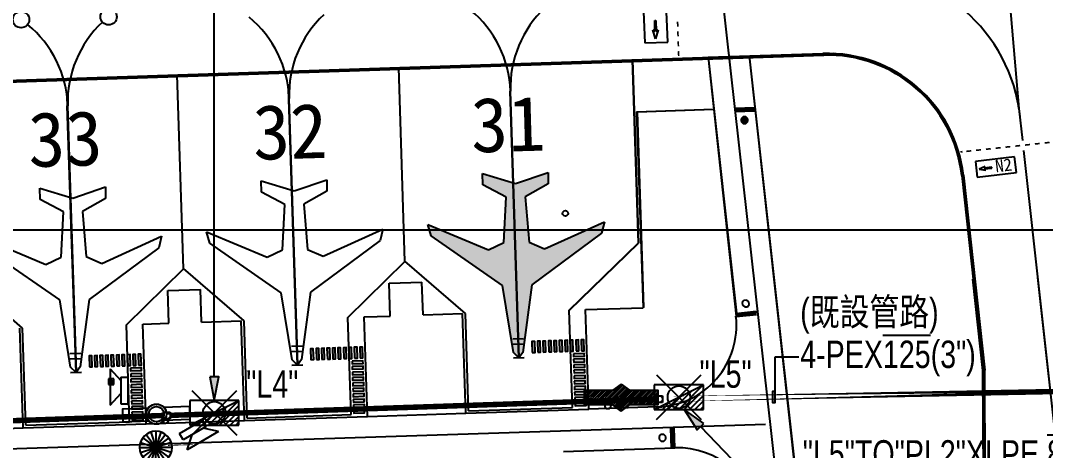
# Model space of a CAD drawing. Header units: millimetres. Extents: x 1358 to 1865, y 706 to 1003.
# Drawn here: x 1611.65 to 1657.41, y 874.15 to 893.32 of the extents above; entities that cross this region are included whole.
import ezdxf

# ---------------------------------------------------------------- set-up
doc = ezdxf.new("R2010")
doc.units = ezdxf.units.MM
doc.header["$PDMODE"] = 35
doc.linetypes.add('DASHED', pattern=[0.75, 0.5, -0.25])
doc.linetypes.add('HIDDEN', pattern=[9.525, 6.35, -3.175])
for name, color, linetype in [('L-燈具圖', 7, 'Continuous'), ('建築', 7, 'Continuous'), ('文字', 6, 'Continuous'), ('既設手孔', 3, 'DASHED'), ('既設管線', 1, 'HIDDEN'), ('電氣設備', 161, 'Continuous')]:
    doc.layers.add(name, color=color, linetype=linetype)
doc.styles.add('AE', font='romans.shx', dxfattribs={"bigfont": 'chineset.shx'})
doc.styles.add('新細明體', font='')
doc.styles.add('細明體', font='')
doc.styles.get('新細明體').set_extended_font_data('新細明體')
doc.styles.get('細明體').set_extended_font_data('細明體')

# ---------------------------------------------------------------- blocks, each defined once
blk = doc.blocks.new('GN02D2D')
at = {"color": 0, "linetype": 'ByBlock'}
for p, q in [((-300, 0), (300, 300)), ((-300, 300), (-300, 0)), ((300, 300), (-300, 300)), ((-3, 0), (293, 297)), ((300, 0), (300, 300)), ((-136, 0), (28, 164)), ((-70, 0), (161, 230)), ((63, 0), (300, 237)), ((129, 0), (300, 171)), ((-300, 0), (300, 0)), ((-269, 0), (-237, 31)), ((-202, 0), (-105, 98)), ((195, 0), (300, 105)), ((262, 0), (300, 38))]:
    blk.add_line(p, q, dxfattribs=at)
blk.add_point((0, 150), dxfattribs=at)
at = {"color": 0, "linetype": 'ByBlock', "style": 'AE', "flags": 1}
blk.add_attdef('KENCAD', (0, 0), '', height=1, dxfattribs=at)
blk = doc.blocks.new('95119')
for p, q in [((0.5, 0.5), (-0.5, 0.5)), ((-0.5, 0.5), (-0.5, -0.5)), ((-0.31, 0.29), (0.1, 0.29)), ((-0.18, -0.35), (-0.18, 0.29)), ((0.5, -0.5), (0.5, 0.5)), ((-0.5, -0.5), (0.5, -0.5)), ((0.1, -0.35), (-0.31, -0.35))]:
    blk.add_line(p, q)
blk.add_arc((-0.11, -0.03), 0.382, 303.0105, 56.9895)
blk = doc.blocks.new('L-10M高桅桿A')
at = {"layer": 'L-燈具圖', "color": 3}
for p, q in [((-6.1, 0), (-1.84, 0)), ((1.84, 0), (6.1, 0))]:
    blk.add_line(p, q, dxfattribs=at)
at = {"layer": 'L-燈具圖', "color": 3, "elevation": 0}
for points in [[(-1.39, -1.21), (-6.1, -1.21), (-6.1, 1.21), (-1.39, 1.21)], [(1.39, 1.21), (6.1, 1.21), (6.1, -1.21), (1.39, -1.21)]]:
    blk.add_lwpolyline(points, dxfattribs=at)
at = {"layer": 'L-燈具圖', "color": 3}
for radius in [1.84, 1.38]:
    blk.add_circle((0, 0), radius, dxfattribs=at)
blk = doc.blocks.new('L-防水號角喇叭')
at = {"layer": 'L-燈具圖', "color": 6, "ltscale": 1000}
for p, q in [((-19.4, 39.2), (0, 17.9)), ((-19.4, 39.2), (-19.4, -27.1)), ((0, 24.3), (0, -24.3)), ((0, 24.3), (13.6, 24.3)), ((13.6, -24.3), (13.6, 24.3)), ((-19.4, -27.1), (0, -5.7)), ((0, -24.3), (13.6, -24.3))]:
    blk.add_line(p, q, dxfattribs=at)
blk = doc.blocks.new('L-10M高桅桿C')
at = {"layer": 'L-燈具圖', "ltscale": 1000}
h = blk.add_hatch(dxfattribs=at)
h.set_pattern_fill('ANSI31', color=31, style=0)
h.paths.add_polyline_path([(-67.1, -13.3), (-67.1, 13.3), (-15.3, 13.3), (0, 24.7), (15.3, 13.3), (67.1, 13.3), (67.1, -13.3), (15.3, -13.3), (0, -24.7), (-15.3, -13.3)])
at = {"layer": 'L-燈具圖', "color": 31, "ltscale": 1000}
for p, q in [((0, 24.7), (-15.3, 13.3)), ((0, 24.7), (15.3, 13.3)), ((0, -24.7), (-15.3, -13.3)), ((0, -24.7), (15.3, -13.3))]:
    blk.add_line(p, q, dxfattribs=at)
at = {"layer": 'L-燈具圖', "color": 31}
for points in [[(-15.3, -13.3), (-67.1, -13.3), (-67.1, 13.3), (-15.3, 13.3)], [(15.3, 13.3), (67.1, 13.3), (67.1, -13.3), (15.3, -13.3)]]:
    blk.add_lwpolyline(points, dxfattribs=at)
blk = doc.blocks.new('L-雷雨警示燈')
at = {"layer": 'L-燈具圖', "color": 87, "ltscale": 1000}
for p in [(-17.5, 24), (-9.2, 28.3), (0, 29.7), (9.2, 28.3), (17.5, 24), (-28.3, 9.2), (-24, 17.5), (-17.5, -24), (-9.2, -28.3), (24, 17.5), (28.3, 9.2), (0, -29.7), (9.2, -28.3), (28.3, -9.2), (-29.7, 0), (-28.3, -9.2), (-24, -17.5), (17.5, -24), (24, -17.5), (29.7, 0)]:
    blk.add_line(p, (0, 0), dxfattribs=at)
blk.add_circle((0, 0), 29.7, dxfattribs=at)
blk = doc.blocks.new('L-15M高桅桿Ⅰ')
at = {"layer": 'L-燈具圖', "color": 3}
for p, q in [((-6.1, 0), (-1.84, 0)), ((1.84, 0), (6.1, 0))]:
    blk.add_line(p, q, dxfattribs=at)
at = {"layer": 'L-燈具圖', "color": 3, "elevation": 0}
for points in [[(-1.39, -1.21), (-6.1, -1.21), (-6.1, 1.21), (-1.39, 1.21)], [(1.39, 1.21), (6.1, 1.21), (6.1, -1.21), (1.39, -1.21)]]:
    blk.add_lwpolyline(points, dxfattribs=at)
at = {"layer": 'L-燈具圖', "color": 3}
for radius in [1.84, 1.38]:
    blk.add_circle((0, 0), radius, dxfattribs=at)

msp = doc.modelspace()

# ---------------------------------------------------------------- hatches: boundary and pattern name
at = {"layer": '建築', "ltscale": 1000}
h = msp.add_hatch(color=256, dxfattribs=at)
h.paths.add_polyline_path([(1640.981, 893.27), (1640.945, 893.269), (1640.952, 893.05), (1640.988, 893.051)])
h.paths.add_polyline_path([(1641.018, 893.272), (1640.981, 893.27), (1640.988, 893.051), (1641.025, 893.052)])
h = msp.add_hatch(color=256, dxfattribs=at)
h.paths.add_polyline_path([(1640.983, 893.264), (1640.947, 893.263), (1640.954, 893.043), (1640.991, 893.044)])
h.paths.add_polyline_path([(1641.02, 893.265), (1640.983, 893.264), (1640.991, 893.044), (1641.027, 893.045)])
h = msp.add_hatch(color=256, dxfattribs=at)
h.paths.add_polyline_path([(1640.996, 892.831), (1640.959, 892.83), (1640.966, 892.61), (1641.003, 892.611)])
h.paths.add_polyline_path([(1641.032, 892.832), (1640.996, 892.831), (1641.003, 892.611), (1641.04, 892.613)])
h = msp.add_hatch(color=256, dxfattribs=at)
h.paths.add_polyline_path([(1641.01, 892.392), (1640.974, 892.391), (1640.981, 892.171), (1641.017, 892.172)])
h.paths.add_polyline_path([(1641.047, 892.393), (1641.01, 892.392), (1641.017, 892.172), (1641.054, 892.173)])
h = msp.add_hatch(color=256, dxfattribs=at)
h.paths.add_polyline_path([(1641.025, 891.953), (1640.988, 891.951), (1640.995, 891.732), (1641.032, 891.733)])
h.paths.add_polyline_path([(1641.061, 891.954), (1641.025, 891.953), (1641.032, 891.733), (1641.068, 891.734)])
h = msp.add_hatch(color=256, dxfattribs=at)
h.dxf.hatch_style = 1
h.paths.add_polyline_path([(1643.912, 888.727), (1644.034, 888.731), (1644.118, 888.82), (1644.114, 888.942), (1644.025, 889.025), (1643.903, 889.021), (1643.819, 888.932), (1643.823, 888.81)])
h = msp.add_hatch(color=256, dxfattribs=at)
h.paths.add_polyline_path([(1655.839, 887.695), (1655.835, 887.732), (1655.616, 887.708), (1655.62, 887.672)])
h.paths.add_polyline_path([(1655.843, 887.659), (1655.839, 887.695), (1655.62, 887.672), (1655.624, 887.636)])
h = msp.add_hatch(color=256, dxfattribs=at)
h.paths.add_polyline_path([(1656.276, 887.742), (1656.272, 887.779), (1656.053, 887.755), (1656.057, 887.719)])
h.paths.add_polyline_path([(1656.28, 887.706), (1656.276, 887.742), (1656.057, 887.719), (1656.061, 887.682)])
h = msp.add_hatch(color=256, dxfattribs=at)
h.paths.add_polyline_path([(1656.713, 887.789), (1656.709, 887.825), (1656.49, 887.802), (1656.494, 887.766)])
h.paths.add_polyline_path([(1656.717, 887.753), (1656.713, 887.789), (1656.494, 887.766), (1656.498, 887.729)])
h = msp.add_hatch(color=256, dxfattribs=at)
h.paths.add_polyline_path([(1657.15, 887.836), (1657.146, 887.872), (1656.927, 887.849), (1656.931, 887.812)])
h.paths.add_polyline_path([(1657.154, 887.799), (1657.15, 887.836), (1656.931, 887.812), (1656.935, 887.776)])
h = msp.add_hatch(color=256, dxfattribs=at)
h.paths.add_polyline_path([(1657.587, 887.883), (1657.583, 887.919), (1657.364, 887.896), (1657.368, 887.859)])
h.paths.add_polyline_path([(1657.591, 887.846), (1657.587, 887.883), (1657.368, 887.859), (1657.372, 887.823)])
h = msp.add_hatch(color=256, dxfattribs=at)
h.paths.add_polyline_path([(1654.091, 887.508), (1654.087, 887.544), (1653.869, 887.521), (1653.872, 887.485)])
h.paths.add_polyline_path([(1654.095, 887.472), (1654.091, 887.508), (1653.872, 887.485), (1653.876, 887.448)])
h = msp.add_hatch(color=256, dxfattribs=at)
h.paths.add_polyline_path([(1654.528, 887.555), (1654.524, 887.591), (1654.305, 887.568), (1654.309, 887.531)])
h.paths.add_polyline_path([(1654.532, 887.518), (1654.528, 887.555), (1654.309, 887.531), (1654.313, 887.495)])
h = msp.add_hatch(color=256, dxfattribs=at)
h.paths.add_polyline_path([(1654.965, 887.602), (1654.961, 887.638), (1654.742, 887.615), (1654.746, 887.578)])
h.paths.add_polyline_path([(1654.969, 887.565), (1654.965, 887.602), (1654.746, 887.578), (1654.75, 887.542)])
h = msp.add_hatch(color=256, dxfattribs=at)
h.paths.add_polyline_path([(1655.402, 887.649), (1655.398, 887.685), (1655.179, 887.662), (1655.183, 887.625)])
h.paths.add_polyline_path([(1655.406, 887.612), (1655.402, 887.649), (1655.183, 887.625), (1655.187, 887.589)])
msp.add_hatch(color=256, dxfattribs=at).paths.add_polyline_path([(1633.894, 878.279), (1633.653, 878.515), (1633.163, 881.507), (1629.981, 883.714), (1629.836, 884.224), (1632.54, 883.096), (1633.227, 883.422), (1633.336, 885.444), (1632.286, 885.992), (1632.279, 886.5), (1633.748, 886.047), (1635.202, 886.545), (1635.21, 886.037), (1634.179, 885.457), (1634.349, 883.44), (1635.046, 883.135), (1637.714, 884.345), (1637.585, 883.832), (1634.473, 881.527), (1634.075, 878.522)])
h = msp.add_hatch(color=256, dxfattribs=at)
h.paths.add_polyline_path([(1634.603, 879.011), (1634.481, 879.007), (1634.497, 878.519), (1634.619, 878.523)])
h.paths.add_polyline_path([(1634.847, 879.019), (1634.725, 879.015), (1634.741, 878.527), (1634.863, 878.531)])
h.paths.add_polyline_path([(1635.091, 879.027), (1634.969, 879.023), (1634.985, 878.535), (1635.107, 878.539)])
h.paths.add_polyline_path([(1635.335, 879.035), (1635.213, 879.031), (1635.229, 878.543), (1635.351, 878.547)])
h.paths.add_polyline_path([(1635.579, 879.043), (1635.457, 879.039), (1635.473, 878.551), (1635.595, 878.555)])
h.paths.add_polyline_path([(1635.823, 879.051), (1635.701, 879.047), (1635.717, 878.559), (1635.839, 878.563)])
h.paths.add_polyline_path([(1636.067, 879.059), (1635.945, 879.055), (1635.961, 878.567), (1636.083, 878.571)])
h.paths.add_polyline_path([(1636.311, 879.067), (1636.189, 879.063), (1636.205, 878.575), (1636.327, 878.579)])
h.paths.add_polyline_path([(1636.555, 879.075), (1636.433, 879.071), (1636.449, 878.583), (1636.571, 878.587)])
h.paths.add_polyline_path([(1636.799, 879.083), (1636.677, 879.079), (1636.693, 878.591), (1636.815, 878.595)])
h.paths.add_polyline_path([(1636.819, 878.473), (1636.331, 878.457), (1636.335, 878.335), (1636.823, 878.351)])
h.paths.add_polyline_path([(1636.827, 878.229), (1636.339, 878.213), (1636.343, 878.091), (1636.831, 878.107)])
h.paths.add_polyline_path([(1636.835, 877.985), (1636.347, 877.969), (1636.351, 877.847), (1636.839, 877.863)])
h.paths.add_polyline_path([(1636.843, 877.741), (1636.355, 877.725), (1636.359, 877.603), (1636.847, 877.619)])
h.paths.add_polyline_path([(1636.851, 877.497), (1636.363, 877.481), (1636.367, 877.359), (1636.855, 877.375)])
h.paths.add_polyline_path([(1636.859, 877.253), (1636.371, 877.237), (1636.375, 877.115), (1636.863, 877.131)])
h.paths.add_polyline_path([(1636.867, 877.009), (1636.379, 876.993), (1636.383, 876.871), (1636.871, 876.887)])
h.paths.add_polyline_path([(1636.875, 876.765), (1636.387, 876.749), (1636.391, 876.627), (1636.879, 876.643)])
h.paths.add_polyline_path([(1636.883, 876.521), (1636.395, 876.505), (1636.399, 876.383), (1636.887, 876.399)])
h.paths.add_polyline_path([(1636.891, 876.277), (1636.403, 876.261), (1636.407, 876.139), (1636.895, 876.155)])
h = msp.add_hatch(color=256, dxfattribs=at)
h.paths.add_polyline_path([(1624.72, 878.686), (1624.598, 878.682), (1624.614, 878.194), (1624.736, 878.198)])
h.paths.add_polyline_path([(1624.964, 878.694), (1624.842, 878.69), (1624.858, 878.202), (1624.98, 878.206)])
h.paths.add_polyline_path([(1625.208, 878.703), (1625.086, 878.698), (1625.102, 878.21), (1625.224, 878.214)])
h.paths.add_polyline_path([(1625.452, 878.711), (1625.33, 878.707), (1625.346, 878.218), (1625.468, 878.222)])
h.paths.add_polyline_path([(1625.696, 878.719), (1625.574, 878.715), (1625.59, 878.226), (1625.712, 878.23)])
h.paths.add_polyline_path([(1625.94, 878.727), (1625.818, 878.723), (1625.834, 878.234), (1625.956, 878.238)])
h.paths.add_polyline_path([(1626.184, 878.735), (1626.062, 878.731), (1626.078, 878.242), (1626.2, 878.247)])
h.paths.add_polyline_path([(1626.428, 878.743), (1626.306, 878.739), (1626.322, 878.251), (1626.444, 878.255)])
h.paths.add_polyline_path([(1626.672, 878.751), (1626.55, 878.747), (1626.566, 878.259), (1626.688, 878.263)])
h.paths.add_polyline_path([(1626.916, 878.759), (1626.794, 878.755), (1626.81, 878.267), (1626.932, 878.271)])
h.paths.add_polyline_path([(1626.936, 878.149), (1626.448, 878.133), (1626.452, 878.01), (1626.94, 878.027)])
h.paths.add_polyline_path([(1626.944, 877.905), (1626.456, 877.888), (1626.46, 877.766), (1626.948, 877.782)])
h.paths.add_polyline_path([(1626.952, 877.66), (1626.464, 877.644), (1626.468, 877.522), (1626.956, 877.538)])
h.paths.add_polyline_path([(1626.96, 877.416), (1626.472, 877.4), (1626.476, 877.278), (1626.964, 877.294)])
h.paths.add_polyline_path([(1626.968, 877.172), (1626.48, 877.156), (1626.484, 877.034), (1626.972, 877.05)])
h.paths.add_polyline_path([(1626.976, 876.928), (1626.488, 876.912), (1626.492, 876.79), (1626.98, 876.806)])
h.paths.add_polyline_path([(1626.984, 876.684), (1626.496, 876.668), (1626.5, 876.546), (1626.988, 876.562)])
h.paths.add_polyline_path([(1626.992, 876.44), (1626.504, 876.424), (1626.508, 876.302), (1626.996, 876.318)])
h.paths.add_polyline_path([(1627, 876.196), (1626.512, 876.18), (1626.516, 876.058), (1627.004, 876.074)])
h.paths.add_polyline_path([(1627.008, 875.952), (1626.52, 875.936), (1626.524, 875.814), (1627.012, 875.83)])
h = msp.add_hatch(color=256, dxfattribs=at)
h.paths.add_polyline_path([(1614.831, 878.367), (1614.709, 878.363), (1614.725, 877.875), (1614.847, 877.879)])
h.paths.add_polyline_path([(1615.075, 878.375), (1614.953, 878.371), (1614.969, 877.883), (1615.091, 877.887)])
h.paths.add_polyline_path([(1615.319, 878.383), (1615.197, 878.379), (1615.213, 877.891), (1615.335, 877.895)])
h.paths.add_polyline_path([(1615.563, 878.391), (1615.441, 878.387), (1615.457, 877.899), (1615.579, 877.903)])
h.paths.add_polyline_path([(1615.807, 878.399), (1615.685, 878.395), (1615.701, 877.907), (1615.823, 877.911)])
h.paths.add_polyline_path([(1616.051, 878.407), (1615.929, 878.403), (1615.945, 877.915), (1616.067, 877.919)])
h.paths.add_polyline_path([(1616.295, 878.415), (1616.173, 878.411), (1616.189, 877.923), (1616.311, 877.927)])
h.paths.add_polyline_path([(1616.539, 878.423), (1616.417, 878.419), (1616.433, 877.931), (1616.555, 877.935)])
h.paths.add_polyline_path([(1616.783, 878.431), (1616.661, 878.427), (1616.677, 877.939), (1616.799, 877.943)])
h.paths.add_polyline_path([(1617.027, 878.439), (1616.905, 878.435), (1616.921, 877.947), (1617.043, 877.951)])
h.paths.add_polyline_path([(1617.047, 877.829), (1616.559, 877.813), (1616.563, 877.691), (1617.051, 877.707)])
h.paths.add_polyline_path([(1617.055, 877.585), (1616.567, 877.569), (1616.571, 877.447), (1617.059, 877.463)])
h.paths.add_polyline_path([(1617.063, 877.341), (1616.575, 877.325), (1616.579, 877.203), (1617.067, 877.219)])
h.paths.add_polyline_path([(1617.071, 877.097), (1616.583, 877.081), (1616.587, 876.959), (1617.075, 876.975)])
h.paths.add_polyline_path([(1617.079, 876.853), (1616.591, 876.837), (1616.595, 876.715), (1617.083, 876.731)])
h.paths.add_polyline_path([(1617.087, 876.609), (1616.599, 876.593), (1616.603, 876.471), (1617.091, 876.487)])
h.paths.add_polyline_path([(1617.095, 876.365), (1616.607, 876.349), (1616.611, 876.227), (1617.099, 876.243)])
h.paths.add_polyline_path([(1617.103, 876.121), (1616.615, 876.105), (1616.619, 875.983), (1617.107, 875.999)])
h.paths.add_polyline_path([(1617.111, 875.877), (1616.623, 875.861), (1616.627, 875.739), (1617.115, 875.755)])
h.paths.add_polyline_path([(1617.119, 875.633), (1616.631, 875.617), (1616.635, 875.495), (1617.123, 875.511)])
at = {"layer": '文字'}
h = msp.add_hatch(color=256, dxfattribs=at)
h.dxf.hatch_style = 1
h.paths.add_polyline_path([(1620.507, 877.434), (1620.3, 877.434), (1620.3, 876.377)])
h.paths.add_polyline_path([(1620.3, 877.434), (1620.094, 877.434), (1620.3, 876.377)])
h = msp.add_hatch(color=256, dxfattribs=at)
h.dxf.hatch_style = 1
h.paths.add_polyline_path([(1641.857, 875.07), (1642.006, 875.214), (1641.272, 875.975)])
h.paths.add_polyline_path([(1642.006, 875.214), (1642.155, 875.357), (1641.272, 875.975)])

# ---------------------------------------------------------------- linework, layer by layer
at = {"color": 5, "linetype": 'ByBlock'}
msp.add_lwpolyline([(1511.587, 883.992), (1798.346, 883.992), (1798.346, 857.67), (1511.587, 857.67)], close=True, dxfattribs=at)
at = {"layer": 'L-燈具圖', "const_width": 0.0366, "elevation": -0.096, "flags": 128}
msp.add_lwpolyline([(1619.341, 874.411), (1618.236, 874.37)], dxfattribs=at)
at = {"layer": '建築', "ltscale": 1000}
for p, q in [((1641.448, 908.08, -0.309), (1649.557, 835.567, -0.309)), ((1655.104, 902.224, -0.309), (1656.213, 889.402, -0.309)), ((1639.414, 894.893, -0.309), (1639.519, 892.317, -0.309)), ((1640.545, 892.356, -0.309), (1640.44, 894.935, -0.309)), ((1639.965, 892.824, -0.309), (1639.959, 893.318, -0.309)), ((1639.959, 893.318, -0.309), (1639.988, 893.318, -0.309)), ((1639.988, 893.318, -0.309), (1640.017, 893.318, -0.309)), ((1640.017, 893.318, -0.309), (1640.022, 892.825, -0.309)), ((1639.997, 892.498, -0.309), (1639.87, 892.906, -0.309)), ((1639.87, 892.906, -0.309), (1639.965, 892.824, -0.309)), ((1640.116, 892.909, -0.309), (1639.997, 892.498, -0.309)), ((1640.022, 892.825, -0.309), (1640.116, 892.909, -0.309)), ((1639.519, 892.317, -0.309), (1640.545, 892.356, -0.309)), ((1556.035, 888.845, -0.309), (1647.959, 891.863, -0.309)), ((1642.346, 891.679, -0.309), (1647.472, 891.847, -0.309)), ((1556.037, 888.772, -0.309), (1647.961, 891.79, -0.309)), ((1638.954, 891.564, -0.309), (1639.223, 883.389, -0.309)), ((1638.973, 891.568, -0.309), (1639.242, 883.393, -0.309)), ((1642.346, 891.679, -0.309), (1643.627, 880.139, -0.309)), ((1642.346, 891.679, -0.309), (1643.59, 880.132, -0.309)), ((1644.182, 891.739, -0.309), (1648.551, 852.36, -0.309)), ((1644.182, 891.739, -0.309), (1648.523, 852.442, -0.309)), ((1628.806, 882.571, -0.309), (1628.541, 891.226, -0.309)), ((1618.923, 882.247, -0.309), (1618.639, 890.897, -0.309)), ((1618.923, 882.247, -0.309), (1618.639, 890.897, -0.309)), ((1624.011, 877.955, -0.309), (1623.607, 890.271, -0.309)), ((1633.894, 878.279, -0.309), (1633.504, 890.163, -0.309)), ((1633.913, 878.284, -0.309), (1633.523, 890.168, -0.309)), ((1656.213, 889.402, -0.309), (1656.13, 890.157, -0.309)), ((1614.128, 877.63, -0.309), (1613.724, 889.947, -0.309)), ((1624.011, 877.955, -0.309), (1623.621, 889.839, -0.309)), ((1624.03, 877.959, -0.309), (1623.64, 889.843, -0.309)), ((1614.128, 877.63, -0.309), (1613.738, 889.514, -0.309)), ((1614.147, 877.635, -0.309), (1613.757, 889.519, -0.309)), ((1639.153, 889.249, -0.309), (1642.584, 889.362, -0.309)), ((1639.153, 889.249, -0.309), (1642.584, 889.362, -0.309)), ((1639.153, 889.249, -0.309), (1639.439, 880.513, -0.309)), ((1639.153, 889.249, -0.309), (1639.439, 880.513, -0.309)), ((1639.171, 889.254, -0.309), (1642.603, 889.367, -0.309)), ((1639.171, 889.254, -0.309), (1639.458, 880.518, -0.309)), ((1644.436, 889.424, -0.309), (1643.521, 889.395, -0.309)), ((1644.436, 889.412, -0.309), (1643.521, 889.383, -0.309)), ((1644.437, 889.399, -0.309), (1643.521, 889.371, -0.309)), ((1644.437, 889.387, -0.309), (1643.522, 889.359, -0.309)), ((1644.437, 889.375, -0.309), (1643.522, 889.347, -0.309)), ((1644.438, 889.363, -0.309), (1643.523, 889.334, -0.309)), ((1644.438, 889.351, -0.309), (1643.523, 889.322, -0.309)), ((1644.439, 889.338, -0.309), (1643.523, 889.31, -0.309)), ((1644.439, 889.326, -0.309), (1643.524, 889.298, -0.309)), ((1644.439, 889.314, -0.309), (1643.524, 889.286, -0.309)), ((1644.44, 889.302, -0.309), (1643.525, 889.273, -0.309)), ((1644.44, 889.29, -0.309), (1643.525, 889.261, -0.309)), ((1644.44, 889.277, -0.309), (1643.525, 889.249, -0.309)), ((1656.214, 889.402, -0.309), (1656.373, 887.963, -0.309)), ((1643.903, 889.021, -0.309), (1643.819, 888.932, -0.309)), ((1643.819, 888.932, -0.309), (1643.823, 888.81, -0.309)), ((1643.823, 888.81, -0.309), (1643.912, 888.727, -0.309)), ((1644.025, 889.025, -0.309), (1643.903, 889.021, -0.309)), ((1643.912, 888.727, -0.309), (1644.034, 888.731, -0.309)), ((1644.114, 888.942, -0.309), (1644.025, 889.025, -0.309)), ((1644.034, 888.731, -0.309), (1644.118, 888.82, -0.309)), ((1644.118, 888.82, -0.309), (1644.114, 888.942, -0.309)), ((1653.649, 887.502, -0.309), (1653.657, 887.43, -0.309)), ((1656.422, 887.526, -0.309), (1658.885, 865.323, -0.309)), ((1656.026, 887.241, -0.309), (1654.281, 887.034, -0.309)), ((1654.281, 887.034, -0.309), (1654.363, 886.339, -0.309)), ((1654.719, 886.811, -0.309), (1654.452, 886.695, -0.309)), ((1654.671, 886.741, -0.309), (1654.719, 886.811, -0.309)), ((1656.107, 886.546, -0.309), (1656.026, 887.241, -0.309)), ((1632.286, 885.992, -0.309), (1632.279, 886.5, -0.309)), ((1632.279, 886.5, -0.309), (1633.748, 886.047, -0.309)), ((1633.748, 886.047, -0.309), (1635.202, 886.545, -0.309)), ((1635.202, 886.545, -0.309), (1635.21, 886.037, -0.309)), ((1653.666, 886.412, -0.309), (1654.631, 877.712, -0.309)), ((1653.739, 886.42, -0.309), (1654.704, 877.721, -0.309)), ((1654.363, 886.339, -0.309), (1656.107, 886.546, -0.309)), ((1654.452, 886.695, -0.309), (1654.739, 886.645, -0.309)), ((1655.004, 886.78, -0.309), (1654.671, 886.741, -0.309)), ((1654.675, 886.702, -0.309), (1655.009, 886.742, -0.309)), ((1654.739, 886.645, -0.309), (1654.675, 886.702, -0.309)), ((1655.007, 886.761, -0.309), (1655.004, 886.78, -0.309)), ((1655.009, 886.742, -0.309), (1655.007, 886.761, -0.309)), ((1613.982, 885.398, -0.309), (1615.436, 885.896, -0.309)), ((1615.436, 885.896, -0.309), (1615.445, 885.388, -0.309)), ((1622.403, 885.667, -0.309), (1622.396, 886.175, -0.309)), ((1622.396, 886.175, -0.309), (1623.865, 885.723, -0.309)), ((1623.865, 885.723, -0.309), (1625.319, 886.22, -0.309)), ((1625.319, 886.22, -0.309), (1625.328, 885.713, -0.309)), ((1633.336, 885.444, -0.309), (1632.286, 885.992, -0.309)), ((1635.21, 886.037, -0.309), (1634.179, 885.457, -0.309)), ((1612.52, 885.343, -0.309), (1612.513, 885.851, -0.309)), ((1612.513, 885.851, -0.309), (1613.982, 885.398, -0.309)), ((1623.453, 885.119, -0.309), (1622.403, 885.667, -0.309)), ((1625.328, 885.713, -0.309), (1624.296, 885.132, -0.309)), ((1633.227, 883.422, -0.309), (1633.336, 885.444, -0.309)), ((1634.179, 885.457, -0.309), (1634.349, 883.44, -0.309)), ((1613.57, 884.795, -0.309), (1612.52, 885.343, -0.309)), ((1615.445, 885.388, -0.309), (1614.413, 884.808, -0.309)), ((1623.344, 883.098, -0.309), (1623.453, 885.119, -0.309)), ((1624.296, 885.132, -0.309), (1624.467, 883.115, -0.309)), ((1613.461, 882.773, -0.309), (1613.57, 884.795, -0.309)), ((1614.413, 884.808, -0.309), (1614.584, 882.791, -0.309)), ((1629.981, 883.714, -0.309), (1629.836, 884.224, -0.309)), ((1629.836, 884.224, -0.309), (1632.54, 883.096, -0.309)), ((1635.046, 883.135, -0.309), (1637.714, 884.345, -0.309)), ((1637.714, 884.345, -0.309), (1637.585, 883.832, -0.309)), ((1615.28, 882.486, -0.309), (1617.948, 883.696, -0.309)), ((1617.948, 883.696, -0.309), (1617.819, 883.183, -0.309)), ((1620.098, 883.389, -0.309), (1619.953, 883.899, -0.309)), ((1619.953, 883.899, -0.309), (1622.657, 882.772, -0.309)), ((1625.163, 882.81, -0.309), (1627.831, 884.021, -0.309)), ((1627.831, 884.021, -0.309), (1627.702, 883.507, -0.309)), ((1633.163, 881.507, -0.309), (1629.981, 883.714, -0.309)), ((1637.585, 883.832, -0.309), (1634.473, 881.527, -0.309)), ((1610.07, 883.574, -0.309), (1612.774, 882.447, -0.309)), ((1617.819, 883.183, -0.309), (1614.707, 880.878, -0.309)), ((1623.28, 881.182, -0.309), (1620.098, 883.389, -0.309)), ((1627.702, 883.507, -0.309), (1624.59, 881.203, -0.309)), ((1632.54, 883.096, -0.309), (1633.227, 883.422, -0.309)), ((1634.349, 883.44, -0.309), (1635.046, 883.135, -0.309)), ((1636.145, 880.405, -0.309), (1639.223, 883.389, -0.309)), ((1636.145, 880.405, -0.309), (1639.223, 883.389, -0.309)), ((1636.164, 880.41, -0.309), (1639.242, 883.393, -0.309)), ((1613.397, 880.858, -0.309), (1610.215, 883.065, -0.309)), ((1612.774, 882.447, -0.309), (1613.461, 882.773, -0.309)), ((1614.584, 882.791, -0.309), (1615.28, 882.486, -0.309)), ((1622.657, 882.772, -0.309), (1623.344, 883.098, -0.309)), ((1624.467, 883.115, -0.309), (1625.163, 882.81, -0.309)), ((1616.379, 879.756, -0.309), (1618.929, 882.253, -0.309)), ((1616.379, 879.756, -0.309), (1618.929, 882.253, -0.309)), ((1621.626, 879.928, -0.309), (1618.923, 882.258, -0.309)), ((1621.626, 879.928, -0.309), (1618.923, 882.258, -0.309)), ((1626.262, 880.081, -0.309), (1628.812, 882.577, -0.309)), ((1626.262, 880.081, -0.309), (1628.812, 882.577, -0.309)), ((1631.509, 880.253, -0.309), (1628.806, 882.583, -0.309)), ((1631.509, 880.253, -0.309), (1628.806, 882.583, -0.309)), ((1611.743, 879.604, -0.309), (1609.04, 881.934, -0.309)), ((1611.743, 879.604, -0.309), (1609.04, 881.934, -0.309)), ((1654.147, 881.793, -0.309), (1654.6, 877.707, -0.309)), ((1654.232, 881.802, -0.309), (1654.685, 877.716, -0.309)), ((1657.05, 881.859, -0.309), (1658.885, 865.323, -0.309)), ((1618.222, 881.282, -0.309), (1619.686, 881.33, -0.309)), ((1618.222, 881.282, -0.309), (1619.686, 881.33, -0.309)), ((1619.734, 879.866, -0.309), (1619.686, 881.33, -0.309)), ((1619.734, 879.866, -0.309), (1619.686, 881.33, -0.309)), ((1628.105, 881.607, -0.309), (1629.569, 881.655, -0.309)), ((1628.105, 881.607, -0.309), (1629.569, 881.655, -0.309)), ((1628.153, 880.143, -0.309), (1628.105, 881.607, -0.309)), ((1628.153, 880.143, -0.309), (1628.105, 881.607, -0.309)), ((1629.617, 880.191, -0.309), (1629.569, 881.655, -0.309)), ((1629.617, 880.191, -0.309), (1629.569, 881.655, -0.309)), ((1633.653, 878.515, -0.309), (1633.163, 881.507, -0.309)), ((1634.473, 881.527, -0.309), (1634.075, 878.522, -0.309)), ((1613.887, 877.866, -0.309), (1613.397, 880.858, -0.309)), ((1614.707, 880.878, -0.309), (1614.309, 877.873, -0.309)), ((1618.27, 879.818, -0.309), (1618.222, 881.282, -0.309)), ((1618.27, 879.818, -0.309), (1618.222, 881.282, -0.309)), ((1623.77, 878.191, -0.309), (1623.28, 881.182, -0.309)), ((1624.59, 881.203, -0.309), (1624.192, 878.197, -0.309)), ((1636.287, 876.068, -0.309), (1636.145, 880.405, -0.309)), ((1636.287, 876.068, -0.309), (1636.145, 880.405, -0.309)), ((1636.877, 880.429, -0.309), (1639.439, 880.513, -0.309)), ((1636.877, 880.429, -0.309), (1639.439, 880.513, -0.309)), ((1637.024, 875.97, -0.309), (1636.877, 880.429, -0.309)), ((1637.024, 875.97, -0.309), (1636.877, 880.429, -0.309)), ((1643.946, 880.838, -0.309), (1643.87, 880.743, -0.309)), ((1643.87, 880.743, -0.309), (1643.883, 880.621, -0.309)), ((1643.883, 880.621, -0.309), (1643.978, 880.545, -0.309)), ((1644.067, 880.852, -0.309), (1643.946, 880.838, -0.309)), ((1643.978, 880.545, -0.309), (1644.1, 880.559, -0.309)), ((1644.163, 880.775, -0.309), (1644.067, 880.852, -0.309)), ((1644.1, 880.559, -0.309), (1644.176, 880.654, -0.309)), ((1644.176, 880.654, -0.309), (1644.163, 880.775, -0.309)), ((1626.404, 875.745, -0.309), (1626.262, 880.081, -0.309)), ((1626.404, 875.745, -0.309), (1626.262, 880.081, -0.309)), ((1626.994, 880.105, -0.309), (1628.153, 880.143, -0.309)), ((1626.994, 880.105, -0.309), (1628.153, 880.143, -0.309)), ((1627.141, 875.647, -0.309), (1626.994, 880.105, -0.309)), ((1627.141, 875.647, -0.309), (1626.994, 880.105, -0.309)), ((1629.617, 880.191, -0.309), (1631.387, 880.249, -0.309)), ((1629.617, 880.191, -0.309), (1631.387, 880.249, -0.309)), ((1631.533, 875.79, -0.309), (1631.387, 880.249, -0.309)), ((1631.533, 875.79, -0.309), (1631.387, 880.249, -0.309)), ((1631.651, 875.916, -0.309), (1631.509, 880.253, -0.309)), ((1631.651, 875.916, -0.309), (1631.509, 880.253, -0.309)), ((1643.584, 880.261, -0.309), (1644.494, 880.362, -0.309)), ((1643.586, 880.249, -0.309), (1644.496, 880.35, -0.309)), ((1643.587, 880.237, -0.309), (1644.497, 880.338, -0.309)), ((1643.589, 880.225, -0.309), (1644.499, 880.325, -0.309)), ((1643.59, 880.212, -0.309), (1644.5, 880.313, -0.309)), ((1643.591, 880.2, -0.309), (1644.501, 880.301, -0.309)), ((1643.593, 880.188, -0.309), (1644.503, 880.289, -0.309)), ((1643.594, 880.176, -0.309), (1644.504, 880.277, -0.309)), ((1643.595, 880.164, -0.309), (1644.505, 880.265, -0.309)), ((1643.597, 880.152, -0.309), (1644.507, 880.253, -0.309)), ((1643.598, 880.14, -0.309), (1644.508, 880.241, -0.309)), ((1643.599, 880.127, -0.309), (1644.509, 880.228, -0.309)), ((1643.601, 880.115, -0.309), (1644.511, 880.216, -0.309)), ((1611.767, 875.141, -0.309), (1611.621, 879.6, -0.309)), ((1611.767, 875.141, -0.309), (1611.621, 879.6, -0.309)), ((1611.885, 875.271, -0.309), (1611.743, 879.604, -0.309)), ((1611.885, 875.271, -0.309), (1611.743, 879.604, -0.309)), ((1616.521, 875.422, -0.309), (1616.379, 879.756, -0.309)), ((1616.521, 875.422, -0.309), (1616.379, 879.756, -0.309)), ((1617.111, 879.78, -0.309), (1618.27, 879.818, -0.309)), ((1617.111, 879.78, -0.309), (1618.27, 879.818, -0.309)), ((1617.258, 875.322, -0.309), (1617.111, 879.78, -0.309)), ((1617.258, 875.322, -0.309), (1617.111, 879.78, -0.309)), ((1619.734, 879.866, -0.309), (1621.504, 879.924, -0.309)), ((1619.734, 879.866, -0.309), (1621.504, 879.924, -0.309)), ((1621.65, 875.466, -0.309), (1621.504, 879.924, -0.309)), ((1621.65, 875.466, -0.309), (1621.504, 879.924, -0.309)), ((1621.768, 875.594, -0.309), (1621.626, 879.928, -0.309)), ((1621.768, 875.594, -0.309), (1621.626, 879.928, -0.309)), ((1633.622, 879.125, -0.309), (1634.11, 879.141, -0.309)), ((1633.622, 879.125, -0.309), (1634.11, 879.141, -0.309)), ((1623.739, 878.801, -0.309), (1624.227, 878.817, -0.309)), ((1623.739, 878.801, -0.309), (1624.227, 878.817, -0.309)), ((1623.747, 878.557, -0.309), (1624.235, 878.573, -0.309)), ((1623.747, 878.557, -0.309), (1624.235, 878.573, -0.309)), ((1633.63, 878.881, -0.309), (1634.118, 878.897, -0.309)), ((1633.63, 878.881, -0.309), (1634.118, 878.897, -0.309)), ((1613.856, 878.476, -0.309), (1614.344, 878.492, -0.309)), ((1613.856, 878.476, -0.309), (1614.344, 878.492, -0.309)), ((1613.864, 878.232, -0.309), (1614.352, 878.248, -0.309)), ((1613.864, 878.232, -0.309), (1614.352, 878.248, -0.309)), ((1624.011, 877.955, -0.309), (1623.77, 878.191, -0.309)), ((1624.192, 878.197, -0.309), (1624.011, 877.955, -0.309)), ((1633.65, 878.271, -0.309), (1634.138, 878.287, -0.309)), ((1633.65, 878.271, -0.309), (1634.138, 878.287, -0.309)), ((1633.894, 878.279, -0.309), (1633.653, 878.515, -0.309)), ((1634.075, 878.522, -0.309), (1633.894, 878.279, -0.309)), ((1614.128, 877.63, -0.309), (1613.887, 877.866, -0.309)), ((1614.309, 877.873, -0.309), (1614.128, 877.63, -0.309)), ((1623.767, 877.947, -0.309), (1624.255, 877.963, -0.309)), ((1623.767, 877.947, -0.309), (1624.255, 877.963, -0.309)), ((1654.6, 877.716, -0.309), (1654.677, 859.3, -0.309)), ((1654.685, 877.716, -0.309), (1654.763, 859.301, -0.309)), ((1613.884, 877.622, -0.309), (1614.372, 877.638, -0.309)), ((1613.884, 877.622, -0.309), (1614.372, 877.638, -0.309)), ((1637.024, 875.97, -0.309), (1631.533, 875.79, -0.309)), ((1631.651, 875.916, -0.309), (1636.287, 876.068, -0.309)), ((1640.087, 876.088, -0.309), (1637.023, 875.988, -0.309)), ((1611.885, 875.271, -0.309), (1616.521, 875.422, -0.309)), ((1611.885, 875.271, -0.309), (1616.521, 875.422, -0.309)), ((1621.65, 875.466, -0.309), (1617.258, 875.322, -0.309)), ((1627.141, 875.647, -0.309), (1621.65, 875.466, -0.309)), ((1621.768, 875.594, -0.309), (1626.404, 875.745, -0.309)), ((1631.533, 875.79, -0.309), (1627.141, 875.647, -0.309)), ((1541.612, 871.942, -0.309), (1644.906, 875.324, -0.309)), ((1611.767, 875.141, -0.309), (1607.375, 874.998, -0.309)), ((1617.258, 875.322, -0.309), (1611.767, 875.141, -0.309)), ((1640.707, 874.239, -0.309), (1640.677, 875.155, -0.309)), ((1640.72, 874.24, -0.309), (1640.69, 875.155, -0.309)), ((1640.732, 874.24, -0.309), (1640.702, 875.155, -0.309)), ((1640.744, 874.241, -0.309), (1640.714, 875.156, -0.309)), ((1640.756, 874.241, -0.309), (1640.726, 875.156, -0.309)), ((1640.768, 874.241, -0.309), (1640.738, 875.157, -0.309)), ((1640.781, 874.242, -0.309), (1640.751, 875.157, -0.309)), ((1640.793, 874.242, -0.309), (1640.763, 875.157, -0.309)), ((1640.805, 874.243, -0.309), (1640.775, 875.158, -0.309)), ((1640.817, 874.243, -0.309), (1640.787, 875.158, -0.309)), ((1640.829, 874.243, -0.309), (1640.799, 875.159, -0.309)), ((1640.842, 874.244, -0.309), (1640.812, 875.159, -0.309)), ((1640.854, 874.244, -0.309), (1640.824, 875.159, -0.309)), ((1640.239, 874.856, -0.309), (1640.156, 874.767, -0.309)), ((1640.156, 874.767, -0.309), (1640.16, 874.645, -0.309)), ((1640.16, 874.645, -0.309), (1640.249, 874.561, -0.309)), ((1640.361, 874.86, -0.309), (1640.239, 874.856, -0.309)), ((1640.249, 874.561, -0.309), (1640.371, 874.565, -0.309)), ((1640.451, 874.776, -0.309), (1640.361, 874.86, -0.309)), ((1640.371, 874.565, -0.309), (1640.455, 874.654, -0.309)), ((1640.455, 874.654, -0.309), (1640.451, 874.776, -0.309)), ((1635.896, 874.101, -0.309), (1640.861, 874.263, -0.309)), ((1640.86, 874.281, -0.309), (1640.862, 874.245, -0.309))]:
    msp.add_line(p, q, dxfattribs=at)
at = {"layer": '建築', "linetype": 'Continuous', "elevation": -0.309}
for points in [[(1634.985, 878.535), (1635.107, 878.539), (1635.091, 879.027), (1634.969, 879.023)], [(1634.985, 878.535), (1635.107, 878.539), (1635.091, 879.027), (1634.969, 879.023)], [(1635.229, 878.543), (1635.351, 878.547), (1635.335, 879.035), (1635.213, 879.031)], [(1635.229, 878.543), (1635.351, 878.547), (1635.335, 879.035), (1635.213, 879.031)], [(1635.473, 878.551), (1635.595, 878.555), (1635.579, 879.043), (1635.457, 879.039)], [(1635.473, 878.551), (1635.595, 878.555), (1635.579, 879.043), (1635.457, 879.039)], [(1635.717, 878.559), (1635.839, 878.563), (1635.823, 879.051), (1635.701, 879.047)], [(1635.717, 878.559), (1635.839, 878.563), (1635.823, 879.051), (1635.701, 879.047)], [(1635.961, 878.567), (1636.083, 878.571), (1636.067, 879.059), (1635.945, 879.055)], [(1635.961, 878.567), (1636.083, 878.571), (1636.067, 879.059), (1635.945, 879.055)], [(1636.205, 878.575), (1636.327, 878.579), (1636.311, 879.067), (1636.189, 879.063)], [(1636.205, 878.575), (1636.327, 878.579), (1636.311, 879.067), (1636.189, 879.063)], [(1636.449, 878.583), (1636.571, 878.587), (1636.555, 879.075), (1636.433, 879.071)], [(1636.449, 878.583), (1636.571, 878.587), (1636.555, 879.075), (1636.433, 879.071)], [(1636.693, 878.591), (1636.815, 878.595), (1636.799, 879.083), (1636.677, 879.079)], [(1636.693, 878.591), (1636.815, 878.595), (1636.799, 879.083), (1636.677, 879.079)], [(1624.614, 878.194), (1624.736, 878.198), (1624.72, 878.686), (1624.598, 878.682)], [(1624.614, 878.194), (1624.736, 878.198), (1624.72, 878.686), (1624.598, 878.682)], [(1624.858, 878.202), (1624.98, 878.206), (1624.964, 878.694), (1624.842, 878.69)], [(1624.858, 878.202), (1624.98, 878.206), (1624.964, 878.694), (1624.842, 878.69)], [(1625.102, 878.21), (1625.224, 878.214), (1625.208, 878.703), (1625.086, 878.698)], [(1625.102, 878.21), (1625.224, 878.214), (1625.208, 878.703), (1625.086, 878.698)], [(1625.346, 878.218), (1625.468, 878.222), (1625.452, 878.711), (1625.33, 878.707)], [(1625.346, 878.218), (1625.468, 878.222), (1625.452, 878.711), (1625.33, 878.707)], [(1625.59, 878.226), (1625.712, 878.23), (1625.696, 878.719), (1625.574, 878.715)], [(1625.59, 878.226), (1625.712, 878.23), (1625.696, 878.719), (1625.574, 878.715)], [(1625.834, 878.234), (1625.956, 878.238), (1625.94, 878.727), (1625.818, 878.723)], [(1625.834, 878.234), (1625.956, 878.238), (1625.94, 878.727), (1625.818, 878.723)], [(1626.078, 878.242), (1626.2, 878.247), (1626.184, 878.735), (1626.062, 878.731)], [(1626.078, 878.242), (1626.2, 878.247), (1626.184, 878.735), (1626.062, 878.731)], [(1626.322, 878.251), (1626.444, 878.255), (1626.428, 878.743), (1626.306, 878.739)], [(1626.322, 878.251), (1626.444, 878.255), (1626.428, 878.743), (1626.306, 878.739)], [(1626.566, 878.259), (1626.688, 878.263), (1626.672, 878.751), (1626.55, 878.747)], [(1626.566, 878.259), (1626.688, 878.263), (1626.672, 878.751), (1626.55, 878.747)], [(1626.81, 878.267), (1626.932, 878.271), (1626.916, 878.759), (1626.794, 878.755)], [(1626.81, 878.267), (1626.932, 878.271), (1626.916, 878.759), (1626.794, 878.755)], [(1634.497, 878.519), (1634.619, 878.523), (1634.603, 879.011), (1634.481, 879.007)], [(1634.497, 878.519), (1634.619, 878.523), (1634.603, 879.011), (1634.481, 879.007)], [(1634.741, 878.527), (1634.863, 878.531), (1634.847, 879.019), (1634.725, 879.015)], [(1634.741, 878.527), (1634.863, 878.531), (1634.847, 879.019), (1634.725, 879.015)], [(1614.725, 877.875), (1614.847, 877.879), (1614.831, 878.367), (1614.709, 878.363)], [(1614.725, 877.875), (1614.847, 877.879), (1614.831, 878.367), (1614.709, 878.363)], [(1614.969, 877.883), (1615.091, 877.887), (1615.075, 878.375), (1614.953, 878.371)], [(1614.969, 877.883), (1615.091, 877.887), (1615.075, 878.375), (1614.953, 878.371)], [(1615.213, 877.891), (1615.335, 877.895), (1615.319, 878.383), (1615.197, 878.379)], [(1615.213, 877.891), (1615.335, 877.895), (1615.319, 878.383), (1615.197, 878.379)], [(1615.457, 877.899), (1615.579, 877.903), (1615.563, 878.391), (1615.441, 878.387)], [(1615.457, 877.899), (1615.579, 877.903), (1615.563, 878.391), (1615.441, 878.387)], [(1615.701, 877.907), (1615.823, 877.911), (1615.807, 878.399), (1615.685, 878.395)], [(1615.701, 877.907), (1615.823, 877.911), (1615.807, 878.399), (1615.685, 878.395)], [(1615.945, 877.915), (1616.067, 877.919), (1616.051, 878.407), (1615.929, 878.403)], [(1615.945, 877.915), (1616.067, 877.919), (1616.051, 878.407), (1615.929, 878.403)], [(1616.189, 877.923), (1616.311, 877.927), (1616.295, 878.415), (1616.173, 878.411)], [(1616.189, 877.923), (1616.311, 877.927), (1616.295, 878.415), (1616.173, 878.411)], [(1616.433, 877.931), (1616.555, 877.935), (1616.539, 878.423), (1616.417, 878.419)], [(1616.433, 877.931), (1616.555, 877.935), (1616.539, 878.423), (1616.417, 878.419)], [(1616.677, 877.939), (1616.799, 877.943), (1616.783, 878.431), (1616.661, 878.427)], [(1616.677, 877.939), (1616.799, 877.943), (1616.783, 878.431), (1616.661, 878.427)], [(1616.921, 877.947), (1617.043, 877.951), (1617.027, 878.439), (1616.905, 878.435)], [(1616.921, 877.947), (1617.043, 877.951), (1617.027, 878.439), (1616.905, 878.435)], [(1626.448, 878.133), (1626.452, 878.01), (1626.94, 878.027), (1626.936, 878.149)], [(1626.448, 878.133), (1626.452, 878.01), (1626.94, 878.027), (1626.936, 878.149)], [(1636.331, 878.457), (1636.335, 878.335), (1636.823, 878.351), (1636.819, 878.473)], [(1636.331, 878.457), (1636.335, 878.335), (1636.823, 878.351), (1636.819, 878.473)], [(1636.339, 878.213), (1636.343, 878.091), (1636.831, 878.107), (1636.827, 878.229)], [(1636.339, 878.213), (1636.343, 878.091), (1636.831, 878.107), (1636.827, 878.229)], [(1616.559, 877.813), (1616.563, 877.691), (1617.051, 877.707), (1617.047, 877.829)], [(1616.559, 877.813), (1616.563, 877.691), (1617.051, 877.707), (1617.047, 877.829)], [(1626.456, 877.888), (1626.46, 877.766), (1626.948, 877.782), (1626.944, 877.905)], [(1626.456, 877.888), (1626.46, 877.766), (1626.948, 877.782), (1626.944, 877.905)], [(1626.464, 877.644), (1626.468, 877.522), (1626.956, 877.538), (1626.952, 877.66)], [(1626.464, 877.644), (1626.468, 877.522), (1626.956, 877.538), (1626.952, 877.66)], [(1636.347, 877.969), (1636.351, 877.847), (1636.839, 877.863), (1636.835, 877.985)], [(1636.347, 877.969), (1636.351, 877.847), (1636.839, 877.863), (1636.835, 877.985)], [(1636.355, 877.725), (1636.359, 877.603), (1636.847, 877.619), (1636.843, 877.741)], [(1636.355, 877.725), (1636.359, 877.603), (1636.847, 877.619), (1636.843, 877.741)], [(1616.567, 877.569), (1616.571, 877.447), (1617.059, 877.463), (1617.055, 877.585)], [(1616.567, 877.569), (1616.571, 877.447), (1617.059, 877.463), (1617.055, 877.585)], [(1616.575, 877.325), (1616.579, 877.203), (1617.067, 877.219), (1617.063, 877.341)], [(1616.575, 877.325), (1616.579, 877.203), (1617.067, 877.219), (1617.063, 877.341)], [(1626.472, 877.4), (1626.476, 877.278), (1626.964, 877.294), (1626.96, 877.416)], [(1626.472, 877.4), (1626.476, 877.278), (1626.964, 877.294), (1626.96, 877.416)], [(1636.363, 877.481), (1636.367, 877.359), (1636.855, 877.375), (1636.851, 877.497)], [(1636.363, 877.481), (1636.367, 877.359), (1636.855, 877.375), (1636.851, 877.497)], [(1636.371, 877.237), (1636.375, 877.115), (1636.863, 877.131), (1636.859, 877.253)], [(1636.371, 877.237), (1636.375, 877.115), (1636.863, 877.131), (1636.859, 877.253)], [(1616.583, 877.081), (1616.587, 876.959), (1617.075, 876.975), (1617.071, 877.097)], [(1616.583, 877.081), (1616.587, 876.959), (1617.075, 876.975), (1617.071, 877.097)], [(1616.591, 876.837), (1616.595, 876.715), (1617.083, 876.731), (1617.079, 876.853)], [(1616.591, 876.837), (1616.595, 876.715), (1617.083, 876.731), (1617.079, 876.853)], [(1626.48, 877.156), (1626.484, 877.034), (1626.972, 877.05), (1626.968, 877.172)], [(1626.48, 877.156), (1626.484, 877.034), (1626.972, 877.05), (1626.968, 877.172)], [(1626.488, 876.912), (1626.492, 876.79), (1626.98, 876.806), (1626.976, 876.928)], [(1626.488, 876.912), (1626.492, 876.79), (1626.98, 876.806), (1626.976, 876.928)], [(1636.379, 876.993), (1636.383, 876.871), (1636.871, 876.887), (1636.867, 877.009)], [(1636.379, 876.993), (1636.383, 876.871), (1636.871, 876.887), (1636.867, 877.009)], [(1636.387, 876.749), (1636.391, 876.627), (1636.879, 876.643), (1636.875, 876.765)], [(1636.387, 876.749), (1636.391, 876.627), (1636.879, 876.643), (1636.875, 876.765)], [(1616.599, 876.593), (1616.603, 876.471), (1617.091, 876.487), (1617.087, 876.609)], [(1616.599, 876.593), (1616.603, 876.471), (1617.091, 876.487), (1617.087, 876.609)], [(1616.607, 876.349), (1616.611, 876.227), (1617.099, 876.243), (1617.095, 876.365)], [(1616.607, 876.349), (1616.611, 876.227), (1617.099, 876.243), (1617.095, 876.365)], [(1626.496, 876.668), (1626.5, 876.546), (1626.988, 876.562), (1626.984, 876.684)], [(1626.496, 876.668), (1626.5, 876.546), (1626.988, 876.562), (1626.984, 876.684)], [(1626.504, 876.424), (1626.508, 876.302), (1626.996, 876.318), (1626.992, 876.44)], [(1626.504, 876.424), (1626.508, 876.302), (1626.996, 876.318), (1626.992, 876.44)], [(1636.395, 876.505), (1636.399, 876.383), (1636.887, 876.399), (1636.883, 876.521)], [(1636.395, 876.505), (1636.399, 876.383), (1636.887, 876.399), (1636.883, 876.521)], [(1616.615, 876.105), (1616.619, 875.983), (1617.107, 875.999), (1617.103, 876.121)], [(1616.615, 876.105), (1616.619, 875.983), (1617.107, 875.999), (1617.103, 876.121)], [(1616.623, 875.861), (1616.627, 875.739), (1617.115, 875.755), (1617.111, 875.877)], [(1616.623, 875.861), (1616.627, 875.739), (1617.115, 875.755), (1617.111, 875.877)], [(1626.512, 876.18), (1626.516, 876.058), (1627.004, 876.074), (1627, 876.196)], [(1626.512, 876.18), (1626.516, 876.058), (1627.004, 876.074), (1627, 876.196)], [(1626.52, 875.936), (1626.524, 875.814), (1627.012, 875.83), (1627.008, 875.952)], [(1626.52, 875.936), (1626.524, 875.814), (1627.012, 875.83), (1627.008, 875.952)], [(1636.403, 876.261), (1636.407, 876.139), (1636.895, 876.155), (1636.891, 876.277)], [(1636.403, 876.261), (1636.407, 876.139), (1636.895, 876.155), (1636.891, 876.277)], [(1616.631, 875.617), (1616.635, 875.495), (1617.123, 875.511), (1617.119, 875.633)], [(1616.631, 875.617), (1616.635, 875.495), (1617.123, 875.511), (1617.119, 875.633)]]:
    msp.add_lwpolyline(points, close=True, dxfattribs=at)
at = {"layer": '建築', "ltscale": 1000}
for centre, radius in [((1611.676, 893.362, -0.309), 0.366), ((1615.581, 893.487, -0.309), 0.366), ((1635.973, 884.72, -0.309), 0.122), ((1637.87, 876.122, -0.309), 0.125), ((1637.87, 876.122, -0.309), 0.125), ((1618.113, 875.474, -0.309), 0.125), ((1618.113, 875.474, -0.309), 0.125)]:
    msp.add_circle(centre, radius, dxfattribs=at)
for centre, radius, start, end in [((1648.993, 888.233, -0.309), 7.325, 6.3308, 91.8808), ((1628.642, 890.008, -0.309), 4.883, 1.8808, 50.7325), ((1638.403, 890.328, -0.309), 4.883, 133.0489, 181.881), ((1618.637, 889.679, -0.309), 4.883, 133.0489, 181.881), ((1618.759, 889.683, -0.309), 4.883, 1.8808, 50.7325), ((1628.52, 890.004, -0.309), 4.883, 133.0489, 181.881), ((1608.876, 889.359, -0.309), 4.883, 1.8808, 50.7325), ((1647.672, 885.747, -0.309), 6.104, 6.3308, 91.8808), ((1647.672, 885.747, -0.309), 6.031, 6.3308, 91.8808), ((1639.968, 879.73, -0.309), 3.644, 271.8705, 6.3308), ((1640.981, 870.603, -0.309), 3.662, 6.3308, 91.8705), ((1640.981, 870.603, -0.309), 3.662, 6.3308, 91.8705)]:
    msp.add_arc(centre, radius, start, end, dxfattribs=at)
at = {"layer": '文字'}
for p, q in [((1620.3, 877.434, 0.382), (1620.3, 930.942, 1.074)), ((1642.006, 875.214, 0.382), (1644.719, 872.397, 0.382))]:
    msp.add_line(p, q, dxfattribs=at)
at = {"layer": '文字', "ltscale": 2}
for p, q in [((1645.338, 876.291, -0.096), (1645.338, 878.324, -0.096)), ((1645.338, 878.324, -0.096), (1646.389, 878.324, -0.096))]:
    msp.add_line(p, q, dxfattribs=at)
at = {"layer": '文字', "elevation": 0.382}
for points in [[(1620.094, 877.434), (1620.3, 876.377), (1620.507, 877.434)], [(1642.155, 875.357), (1641.272, 875.975), (1641.857, 875.07)]]:
    msp.add_lwpolyline(points, close=True, dxfattribs=at)
at = {"layer": '文字', "ltscale": 2, "elevation": -0.096}
msp.add_lwpolyline([(1645.338, 876.779), (1645.216, 876.779), (1645.216, 876.291), (1645.338, 876.291)], close=True, dxfattribs=at)
at = {"layer": '既設手孔', "ltscale": 1000, "elevation": -0.096}
for points in [[(1640.002, 876.59), (1640.307, 876.59), (1640.307, 876.284), (1640.002, 876.284)], [(1618.028, 875.859), (1618.333, 875.859), (1618.333, 875.554), (1618.028, 875.554)]]:
    msp.add_lwpolyline(points, close=True, dxfattribs=at)
at = {"layer": '既設手孔', "ltscale": 1000}
for centre in [(1640.155, 876.437, -0.096), (1618.181, 875.707, -0.096)]:
    msp.add_circle(centre, 0.153, dxfattribs=at)
at = {"layer": '既設管線', "ltscale": 2, "const_width": 0.244, "elevation": -0.096}
msp.add_lwpolyline([(1640.307, 876.437), (1666.859, 876.95)], close=True, dxfattribs=at)
for points in [[(1618.333, 875.712), (1640.002, 876.437)], [(1597.641, 875.003), (1618.028, 875.707)]]:
    msp.add_lwpolyline(points, dxfattribs=at)

# ---------------------------------------------------------------- block references
at = {"layer": 'L-燈具圖', "ltscale": 1000, "xscale": 0.02441556771344576, "yscale": 0.02441556771344576, "zscale": 0.02441556771344576}
for name, p in [('L-防水號角喇叭', (1616.125, 876.826, 0.708)), ('L-10M高桅桿C', (1638.459, 876.507, 0.382))]:
    msp.add_blockref(name, p, dxfattribs=at)
at = {"layer": 'L-燈具圖', "xscale": 0.2441556771344577, "yscale": 0.2441556771344577, "zscale": 0.2441556771344577}
msp.add_blockref('95119', (1615.694, 877.213, -0.096), dxfattribs=at)
at = {"layer": 'L-燈具圖'}
for name, p, xscale, yscale, zscale, rotation in [('L-15M高桅桿Ⅰ', (1617.714, 875.764, 0.634), 0.2441556771344996, 0.2441556771344996, 0.2441556771344996, 2.282027200804702), ('L-10M高桅桿A', (1617.715, 875.768, 0.382), 0.2441556771345012, 0.2441556771345012, 0.2441556771345012, 2.282027200815115)]:
    msp.add_blockref(name, p, dxfattribs=dict(at, xscale=xscale, yscale=yscale, zscale=zscale, rotation=rotation))
at = {"layer": 'L-燈具圖', "ltscale": 1000, "xscale": -0.02441556771344576, "yscale": 0.02441556771344576, "zscale": 0.02441556771344576}
for name, p, rotation in [('L-防水號角喇叭', (1619.425, 874.92, 0.708), 300.0000000000103), ('L-雷雨警示燈', (1617.689, 874.278, 0.708), 180)]:
    msp.add_blockref(name, p, dxfattribs=dict(at, rotation=rotation))
at = {"layer": '電氣設備', "ltscale": 1000, "xscale": 0.003662335157052394, "yscale": 0.003662335157052394, "zscale": 0.02441556771344576}
for p in [(1641.042, 875.975, 0.382), (1620.3, 875.278, 0.382)]:
    msp.add_blockref('GN02D2D', p, dxfattribs=at)

# ---------------------------------------------------------------- texts
at = {"layer": '建築', "ltscale": 1000, "style": '細明體'}
for s, height, rotation, p in [('32', 2.4416, 1.6271, (1622.053, 887.104, 0.605)), ('31', 2.4416, 1.6271, (1631.785, 887.429, 0.605)), ('33', 2.4416, 1.6271, (1612.019, 886.78, 0.605)), ('N2', 0.5519, 6.5925, (1655.194, 886.549, -0.309))]:
    msp.add_text(s, height=height, rotation=rotation, dxfattribs=at).set_placement(p)
at = {"layer": '文字', "style": '新細明體', "width": 0.8}
for s, height, p in [('(既設管路)', 1.2208, (1646.456, 879.719, -7.588)), ('4-PEX%%O125%%O(3")', 1.22078, (1646.456, 877.825, -7.588)), ('"L5"', 1.2208, (1641.961, 876.944, -0.22)), ('"L4"', 1.2208, (1621.725, 876.501, -0.854)), ('"L5"TO"PL2"XLPE %%O8%%O/4Cx1, %%O5.5%%O(G)', 1.22078, (1646.57, 873.385, -0.143))]:
    msp.add_text(s, height=height, dxfattribs=at).set_placement(p)

doc.saveas('drawing.dxf')
